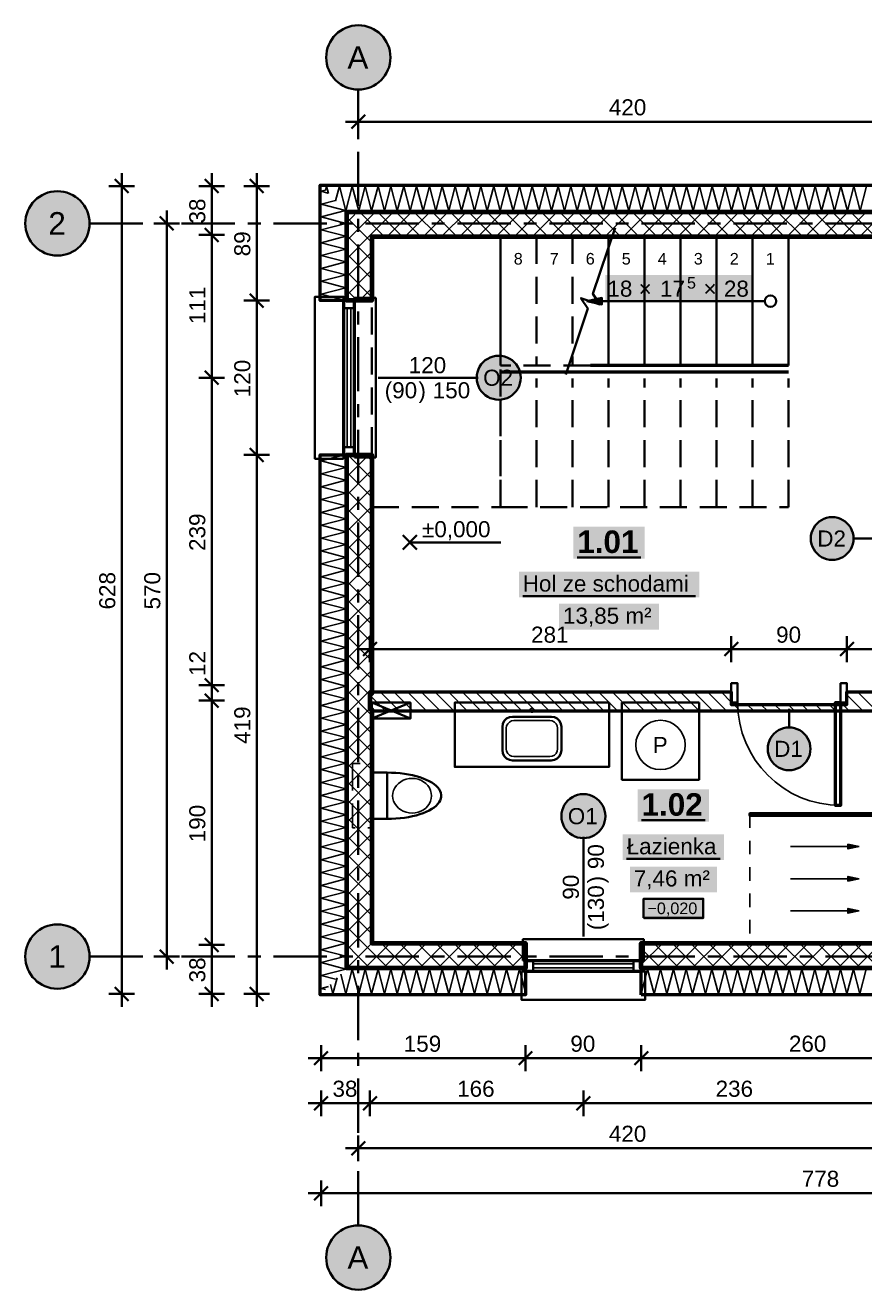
# Model space of a CAD drawing. Header units: metres. Extents: x -2.6 to 8.2, y -2.7 to 7.6.
# Drawn here: x -2.59 to 3.94, y -2.59 to 7.24 of the extents above; entities that cross this region are included whole.
import ezdxf

# ---------------------------------------------------------------- set-up
doc = ezdxf.new("R2010")
doc.units = ezdxf.units.M
for name, pattern in [('KRESKOWA', [5.25, 4.2, -1.05]), ('KRESKOWA_DROBNA', [3.15, 2.1, -1.05]), ('PUNKTOWA', [10.5, 8.4, -1.05, 0, -1.05])]:
    doc.linetypes.add(name, pattern=pattern)
for name, color, linetype, lineweight in [('A-DRZWI', 3, 'Continuous', 35), ('A-KRESKOWANIE', 8, 'Continuous', 18), ('A-MASKA', 7, 'Continuous', 18), ('A-OKNA', 3, 'Continuous', 35), ('A-OPISY', 2, 'Continuous', 25), ('A-OSIE', 1, 'PUNKTOWA', 25), ('A-POMIESZCZENIA', 2, 'Continuous', 25), ('A-RZEDNE', 1, 'Continuous', 25), ('A-SANITARNE', 6, 'Continuous', 25), ('A-SCHODY', 6, 'Continuous', 25), ('A-SCIANY-DZIAL', 7, 'Continuous', 35), ('A-SCIANY-IZOL', 4, 'Continuous', 35), ('A-SCIANY-KONSTR', 7, 'Continuous', 50), ('A-WIDOK', 7, 'Continuous', 25), ('A-WYMIARY', 1, 'Continuous', 25)]:
    doc.layers.add(name, color=color, linetype=linetype, lineweight=lineweight)
doc.styles.add('PL_ARIAL', font='arial.ttf')
doc.styles.add('PL_ARIAL_B', font='arialbd.ttf')

msp = doc.modelspace()

# ---------------------------------------------------------------- hatches: boundary and pattern name
at = {"layer": 'A-MASKA', "true_color": 0xffffff}
msp.add_hatch(color=7, dxfattribs=at).paths.add_polyline_path([(1.9219, 5.0875), (3.0601, 5.0875), (3.0601, 5.2975), (1.9219, 5.2975)])
at = {"layer": 'A-OPISY', "true_color": 0xffffff}
for points in [[(1.2629, 4.5), (1.2614, 4.5223), (1.257, 4.5443), (1.2498, 4.5655), (1.2399, 4.5856), (1.2275, 4.6042), (1.2127, 4.621), (1.1959, 4.6358), (1.1773, 4.6482), (1.1572, 4.6582), (1.136, 4.6653), (1.114, 4.6697), (1.0917, 4.6712), (1.0693, 4.6697), (1.0474, 4.6653), (1.0262, 4.6582), (1.0061, 4.6482), (0.9875, 4.6358), (0.9706, 4.621), (0.9559, 4.6042), (0.9434, 4.5856), (0.9335, 4.5655), (0.9263, 4.5443), (0.922, 4.5223), (0.9205, 4.5), (0.922, 4.4777), (0.9263, 4.4557), (0.9335, 4.4345), (0.9434, 4.4144), (0.9559, 4.3958), (0.9706, 4.379), (0.9875, 4.3642), (1.0061, 4.3518), (1.0262, 4.3418), (1.0474, 4.3347), (1.0693, 4.3303), (1.0917, 4.3288), (1.114, 4.3303), (1.136, 4.3347), (1.1572, 4.3418), (1.1773, 4.3518), (1.1959, 4.3642), (1.2127, 4.379), (1.2275, 4.3958), (1.2399, 4.4144), (1.2498, 4.4345), (1.257, 4.4557), (1.2614, 4.4777)], [(3.8511, 3.25), (3.8497, 3.2717), (3.8455, 3.293), (3.8385, 3.3136), (3.8289, 3.3331), (3.8168, 3.3511), (3.8025, 3.3675), (3.7861, 3.3818), (3.7681, 3.3939), (3.7486, 3.4035), (3.728, 3.4105), (3.7067, 3.4147), (3.685, 3.4161), (3.6633, 3.4147), (3.642, 3.4105), (3.6214, 3.4035), (3.6019, 3.3939), (3.5839, 3.3818), (3.5675, 3.3675), (3.5532, 3.3511), (3.5411, 3.3331), (3.5315, 3.3136), (3.5245, 3.293), (3.5203, 3.2717), (3.5189, 3.25), (3.5203, 3.2283), (3.5245, 3.207), (3.5315, 3.1864), (3.5411, 3.1669), (3.5532, 3.1489), (3.5675, 3.1325), (3.5839, 3.1182), (3.6019, 3.1061), (3.6214, 3.0965), (3.642, 3.0895), (3.6633, 3.0853), (3.685, 3.0839), (3.7067, 3.0853), (3.728, 3.0895), (3.7486, 3.0965), (3.7681, 3.1061), (3.7861, 3.1182), (3.8025, 3.1325), (3.8168, 3.1489), (3.8289, 3.1669), (3.8385, 3.1864), (3.8455, 3.207), (3.8497, 3.2283)], [(3.5161, 1.615), (3.5147, 1.6367), (3.5105, 1.658), (3.5035, 1.6786), (3.4939, 1.6981), (3.4818, 1.7161), (3.4675, 1.7325), (3.4511, 1.7468), (3.4331, 1.7589), (3.4136, 1.7685), (3.393, 1.7755), (3.3717, 1.7797), (3.35, 1.7811), (3.3283, 1.7797), (3.307, 1.7755), (3.2864, 1.7685), (3.2669, 1.7589), (3.2489, 1.7468), (3.2325, 1.7325), (3.2182, 1.7161), (3.2061, 1.6981), (3.1965, 1.6786), (3.1895, 1.658), (3.1853, 1.6367), (3.1839, 1.615), (3.1853, 1.5933), (3.1895, 1.572), (3.1965, 1.5514), (3.2061, 1.5319), (3.2182, 1.5139), (3.2325, 1.4975), (3.2489, 1.4832), (3.2669, 1.4711), (3.2864, 1.4615), (3.307, 1.4545), (3.3283, 1.4503), (3.35, 1.4489), (3.3717, 1.4503), (3.393, 1.4545), (3.4136, 1.4615), (3.4331, 1.4711), (3.4511, 1.4832), (3.4675, 1.4975), (3.4818, 1.5139), (3.4939, 1.5319), (3.5035, 1.5514), (3.5105, 1.572), (3.5147, 1.5933)], [(1.9212, 1.0917), (1.9197, 1.114), (1.9153, 1.136), (1.9082, 1.1572), (1.8982, 1.1773), (1.8858, 1.1959), (1.871, 1.2127), (1.8542, 1.2275), (1.8356, 1.2399), (1.8155, 1.2498), (1.7943, 1.257), (1.7723, 1.2614), (1.75, 1.2629), (1.7277, 1.2614), (1.7057, 1.257), (1.6845, 1.2498), (1.6644, 1.2399), (1.6458, 1.2275), (1.629, 1.2127), (1.6142, 1.1959), (1.6018, 1.1773), (1.5918, 1.1572), (1.5847, 1.136), (1.5803, 1.114), (1.5788, 1.0917), (1.5803, 1.0693), (1.5847, 1.0474), (1.5918, 1.0262), (1.6018, 1.0061), (1.6142, 0.9875), (1.629, 0.9706), (1.6458, 0.9559), (1.6644, 0.9434), (1.6845, 0.9335), (1.7057, 0.9263), (1.7277, 0.922), (1.75, 0.9205), (1.7723, 0.922), (1.7943, 0.9263), (1.8155, 0.9335), (1.8356, 0.9434), (1.8542, 0.9559), (1.871, 0.9706), (1.8858, 0.9875), (1.8982, 1.0061), (1.9082, 1.0262), (1.9153, 1.0474), (1.9197, 1.0693)]]:
    msp.add_hatch(color=7, dxfattribs=at).paths.add_polyline_path(points)
at = {"layer": 'A-OSIE', "true_color": 0xffffff}
for points in [[(0.25, 6.99), (0.2479, 7.0226), (0.2415, 7.0547), (0.231, 7.0857), (0.2165, 7.115), (0.1983, 7.1422), (0.1768, 7.1668), (0.1522, 7.1883), (0.125, 7.2065), (0.0957, 7.221), (0.0647, 7.2315), (0.0326, 7.2379), (0, 7.24), (-0.0326, 7.2379), (-0.0647, 7.2315), (-0.0957, 7.221), (-0.125, 7.2065), (-0.1522, 7.1883), (-0.1768, 7.1668), (-0.1983, 7.1422), (-0.2165, 7.115), (-0.231, 7.0857), (-0.2415, 7.0547), (-0.2479, 7.0226), (-0.25, 6.99), (-0.2479, 6.9574), (-0.2415, 6.9253), (-0.231, 6.8943), (-0.2165, 6.865), (-0.1983, 6.8378), (-0.1768, 6.8132), (-0.1522, 6.7917), (-0.125, 6.7735), (-0.0957, 6.759), (-0.0647, 6.7485), (-0.0326, 6.7421), (0, 6.74), (0.0326, 6.7421), (0.0647, 6.7485), (0.0957, 6.759), (0.125, 6.7735), (0.1522, 6.7917), (0.1768, 6.8132), (0.1983, 6.8378), (0.2165, 6.865), (0.231, 6.8943), (0.2415, 6.9253), (0.2479, 6.9574)], [(-2.09, 5.7), (-2.0921, 5.7326), (-2.0985, 5.7647), (-2.109, 5.7957), (-2.1235, 5.825), (-2.1417, 5.8522), (-2.1632, 5.8768), (-2.1878, 5.8983), (-2.215, 5.9165), (-2.2443, 5.931), (-2.2753, 5.9415), (-2.3074, 5.9479), (-2.34, 5.95), (-2.3726, 5.9479), (-2.4047, 5.9415), (-2.4357, 5.931), (-2.465, 5.9165), (-2.4922, 5.8983), (-2.5168, 5.8768), (-2.5383, 5.8522), (-2.5565, 5.825), (-2.571, 5.7957), (-2.5815, 5.7647), (-2.5879, 5.7326), (-2.59, 5.7), (-2.5879, 5.6674), (-2.5815, 5.6353), (-2.571, 5.6043), (-2.5565, 5.575), (-2.5383, 5.5478), (-2.5168, 5.5232), (-2.4922, 5.5017), (-2.465, 5.4835), (-2.4357, 5.469), (-2.4047, 5.4585), (-2.3726, 5.4521), (-2.34, 5.45), (-2.3074, 5.4521), (-2.2753, 5.4585), (-2.2443, 5.469), (-2.215, 5.4835), (-2.1878, 5.5017), (-2.1632, 5.5232), (-2.1417, 5.5478), (-2.1235, 5.575), (-2.109, 5.6043), (-2.0985, 5.6353), (-2.0921, 5.6674)], [(-2.09, 0), (-2.0921, 0.0326), (-2.0985, 0.0647), (-2.109, 0.0957), (-2.1235, 0.125), (-2.1417, 0.1522), (-2.1632, 0.1768), (-2.1878, 0.1983), (-2.215, 0.2165), (-2.2443, 0.231), (-2.2753, 0.2415), (-2.3074, 0.2479), (-2.34, 0.25), (-2.3726, 0.2479), (-2.4047, 0.2415), (-2.4357, 0.231), (-2.465, 0.2165), (-2.4922, 0.1983), (-2.5168, 0.1768), (-2.5383, 0.1522), (-2.5565, 0.125), (-2.571, 0.0957), (-2.5815, 0.0647), (-2.5879, 0.0326), (-2.59, 0), (-2.5879, -0.0326), (-2.5815, -0.0647), (-2.571, -0.0957), (-2.5565, -0.125), (-2.5383, -0.1522), (-2.5168, -0.1768), (-2.4922, -0.1983), (-2.465, -0.2165), (-2.4357, -0.231), (-2.4047, -0.2415), (-2.3726, -0.2479), (-2.34, -0.25), (-2.3074, -0.2479), (-2.2753, -0.2415), (-2.2443, -0.231), (-2.215, -0.2165), (-2.1878, -0.1983), (-2.1632, -0.1768), (-2.1417, -0.1522), (-2.1235, -0.125), (-2.109, -0.0957), (-2.0985, -0.0647), (-2.0921, -0.0326)], [(0.25, -2.34), (0.2479, -2.3074), (0.2415, -2.2753), (0.231, -2.2443), (0.2165, -2.215), (0.1983, -2.1878), (0.1768, -2.1632), (0.1522, -2.1417), (0.125, -2.1235), (0.0957, -2.109), (0.0647, -2.0985), (0.0326, -2.0921), (0, -2.09), (-0.0326, -2.0921), (-0.0647, -2.0985), (-0.0957, -2.109), (-0.125, -2.1235), (-0.1522, -2.1417), (-0.1768, -2.1632), (-0.1983, -2.1878), (-0.2165, -2.215), (-0.231, -2.2443), (-0.2415, -2.2753), (-0.2479, -2.3074), (-0.25, -2.34), (-0.2479, -2.3726), (-0.2415, -2.4047), (-0.231, -2.4357), (-0.2165, -2.465), (-0.1983, -2.4922), (-0.1768, -2.5168), (-0.1522, -2.5383), (-0.125, -2.5565), (-0.0957, -2.571), (-0.0647, -2.5815), (-0.0326, -2.5879), (0, -2.59), (0.0326, -2.5879), (0.0647, -2.5815), (0.0957, -2.571), (0.125, -2.5565), (0.1522, -2.5383), (0.1768, -2.5168), (0.1983, -2.4922), (0.2165, -2.465), (0.231, -2.4357), (0.2415, -2.4047), (0.2479, -2.3726)]]:
    msp.add_hatch(color=7, dxfattribs=at).paths.add_polyline_path(points)
at = {"layer": 'A-POMIESZCZENIA', "true_color": 0xffffff}
for points in [[(1.6725, 3.0925), (2.2275, 3.0925), (2.2275, 3.3425), (1.6725, 3.3425)], [(1.2485, 2.7925), (2.6515, 2.7925), (2.6515, 2.9925), (1.2485, 2.9925)], [(1.5615, 2.5425), (2.3385, 2.5425), (2.3385, 2.7425), (1.5615, 2.7425)], [(2.1725, 1.05), (2.7275, 1.05), (2.7275, 1.3), (2.1725, 1.3)], [(2.0564, 0.75), (2.8436, 0.75), (2.8436, 0.95), (2.0564, 0.95)], [(2.112, 0.5), (2.788, 0.5), (2.788, 0.7), (2.112, 0.7)], [(2.2181, 0.285), (2.6819, 0.285), (2.6819, 0.45), (2.2181, 0.45)]]:
    msp.add_hatch(color=7, dxfattribs=at).paths.add_polyline_path(points)
at = {"layer": 'A-SANITARNE', "true_color": 0x000000}
for points in [[(3.895, 0.855), (3.807, 0.8363), (3.807, 0.8737)], [(3.895, 0.605), (3.807, 0.5863), (3.807, 0.6237)], [(3.895, 0.355), (3.807, 0.3363), (3.807, 0.3737)]]:
    msp.add_hatch(color=7, dxfattribs=at).paths.add_polyline_path(points)
at = {"layer": 'A-SCHODY', "true_color": 0x000000}
msp.add_hatch(color=7, dxfattribs=at).paths.add_polyline_path([(1.777, 5.095), (1.8944, 5.1199), (1.8944, 5.0701)])

# ---------------------------------------------------------------- linework, layer by layer
at = {"layer": 'A-DRZWI', "lineweight": 35, "ltscale": 0.05}
for points in [[(2.9, 1.975), (2.95, 1.975), (2.95, 2.125), (2.9, 2.125)], [(3.8, 1.975), (3.75, 1.975), (3.75, 2.125), (3.8, 2.125)]]:
    msp.add_lwpolyline(points, close=True, dxfattribs=at)
at = {"layer": 'A-DRZWI', "lineweight": 50, "ltscale": 0.05}
msp.add_lwpolyline([(3.75, 1.975), (3.75, 1.175), (3.71, 1.175), (3.71, 1.975)], close=True, dxfattribs=at)
at = {"layer": 'A-DRZWI', "lineweight": 25, "ltscale": 0.05}
msp.add_arc((3.75, 1.975), 0.8, -180, -90, dxfattribs=at)
at = {"layer": 'A-KRESKOWANIE', "lineweight": 25, "ltscale": 0.05}
for points in [[(-0.2361, 5.9361), (-0.2895, 5.95), (-0.2582, 5.9582)], [(-0.2558, 5.9558), (-0.247, 5.9895), (-0.232, 5.932)], [(-0.1764, 5.8764), (-0.147, 5.9895), (-0.097, 5.7975), (-0.047, 5.9895), (0.003, 5.7975), (0.053, 5.9895), (0.103, 5.7975), (0.153, 5.9895), (0.203, 5.7975), (0.253, 5.9895), (0.303, 5.7975), (0.353, 5.9895), (0.403, 5.7975), (0.453, 5.9895), (0.503, 5.7975), (0.553, 5.9895), (0.603, 5.7975), (0.653, 5.9895), (0.703, 5.7975), (0.753, 5.9895), (0.803, 5.7975), (0.853, 5.9895), (0.903, 5.7975), (0.953, 5.9895), (1.003, 5.7975), (1.053, 5.9895), (1.103, 5.7975), (1.153, 5.9895), (1.203, 5.7975), (1.253, 5.9895), (1.303, 5.7975), (1.353, 5.9895), (1.403, 5.7975), (1.453, 5.9895), (1.503, 5.7975), (1.553, 5.9895), (1.603, 5.7975), (1.653, 5.9895), (1.703, 5.7975), (1.753, 5.9895), (1.803, 5.7975), (1.853, 5.9895), (1.903, 5.7975), (1.953, 5.9895), (2.003, 5.7975), (2.053, 5.9895), (2.103, 5.7975), (2.153, 5.9895), (2.203, 5.7975), (2.253, 5.9895), (2.303, 5.7975), (2.353, 5.9895), (2.403, 5.7975), (2.453, 5.9895), (2.503, 5.7975), (2.553, 5.9895), (2.603, 5.7975), (2.653, 5.9895), (2.703, 5.7975), (2.753, 5.9895), (2.803, 5.7975), (2.853, 5.9895), (2.903, 5.7975), (2.953, 5.9895), (3.003, 5.7975), (3.053, 5.9895), (3.103, 5.7975), (3.153, 5.9895), (3.203, 5.7975), (3.253, 5.9895), (3.303, 5.7975), (3.353, 5.9895), (3.403, 5.7975), (3.453, 5.9895), (3.503, 5.7975), (3.553, 5.9895), (3.603, 5.7975), (3.653, 5.9895), (3.703, 5.7975), (3.753, 5.9895), (3.803, 5.7975), (3.853, 5.9895), (3.903, 5.7975), (3.953, 5.9895)], [(-0.1009, 5.8009), (-0.2895, 5.85), (-0.1788, 5.8788)], [(-0.0975, 5.1), (-0.2895, 5.15), (-0.0975, 5.2), (-0.2895, 5.25), (-0.0975, 5.3), (-0.2895, 5.35), (-0.0975, 5.4), (-0.2895, 5.45), (-0.0975, 5.5), (-0.2895, 5.55), (-0.0975, 5.6), (-0.2895, 5.65), (-0.0975, 5.7), (-0.2895, 5.75), (-0.0995, 5.7995)], [(-0.09, 5.7083), (-0.0491, 5.7491)], [(0.105, 5.5519), (-0.09, 5.7469)], [(-0.0491, 5.7491), (-0.0083, 5.79)], [(0.2033, 5.595), (0.0083, 5.79)], [(0.0216, 5.6784), (0.1331, 5.79)], [(0.0923, 5.6077), (0.2746, 5.79)], [(0.3447, 5.595), (0.1497, 5.79)], [(0.221, 5.595), (0.416, 5.79)], [(0.4861, 5.595), (0.2911, 5.79)], [(0.3624, 5.595), (0.5574, 5.79)], [(0.6275, 5.595), (0.4325, 5.79)], [(0.5038, 5.595), (0.6988, 5.79)], [(0.769, 5.595), (0.574, 5.79)], [(0.6453, 5.595), (0.8403, 5.79)], [(0.9104, 5.595), (0.7154, 5.79)], [(0.7867, 5.595), (0.9817, 5.79)], [(1.0518, 5.595), (0.8568, 5.79)], [(0.9281, 5.595), (1.1231, 5.79)], [(1.1932, 5.595), (0.9982, 5.79)], [(1.0695, 5.595), (1.2645, 5.79)], [(1.3346, 5.595), (1.1396, 5.79)], [(1.2109, 5.595), (1.4059, 5.79)], [(1.4761, 5.595), (1.2811, 5.79)], [(1.3524, 5.595), (1.5474, 5.79)], [(1.6175, 5.595), (1.4225, 5.79)], [(1.4938, 5.595), (1.6888, 5.79)], [(1.7589, 5.595), (1.5639, 5.79)], [(1.6352, 5.595), (1.8302, 5.79)], [(1.9003, 5.595), (1.7053, 5.79)], [(1.7766, 5.595), (1.9716, 5.79)], [(2.0418, 5.595), (1.8468, 5.79)], [(1.918, 5.595), (2.113, 5.79)], [(2.1832, 5.595), (1.9882, 5.79)], [(2.0595, 5.595), (2.2545, 5.79)], [(2.3246, 5.595), (2.1296, 5.79)], [(2.2009, 5.595), (2.3959, 5.79)], [(2.466, 5.595), (2.271, 5.79)], [(2.3423, 5.595), (2.5373, 5.79)], [(2.6074, 5.595), (2.4124, 5.79)], [(2.4837, 5.595), (2.6787, 5.79)], [(2.7489, 5.595), (2.5539, 5.79)], [(2.6252, 5.595), (2.8202, 5.79)], [(2.8903, 5.595), (2.6953, 5.79)], [(2.7666, 5.595), (2.9616, 5.79)], [(3.0317, 5.595), (2.8367, 5.79)], [(2.908, 5.595), (3.103, 5.79)], [(3.1731, 5.595), (2.9781, 5.79)], [(3.0494, 5.595), (3.2444, 5.79)], [(3.3145, 5.595), (3.1195, 5.79)], [(3.1908, 5.595), (3.3858, 5.79)], [(3.456, 5.595), (3.261, 5.79)], [(3.3323, 5.595), (3.5273, 5.79)], [(3.5974, 5.595), (3.4024, 5.79)], [(3.4737, 5.595), (3.6687, 5.79)], [(3.7388, 5.595), (3.5438, 5.79)], [(3.6151, 5.595), (3.8101, 5.79)], [(3.8802, 5.595), (3.6852, 5.79)], [(3.7565, 5.595), (3.9515, 5.79)], [(4.0217, 5.595), (3.8267, 5.79)], [(3.8979, 5.595), (4.0929, 5.79)], [(-0.09, 5.5669), (0.0216, 5.6784)], [(-0.09, 5.4254), (0.0923, 5.6077)], [(0.105, 5.4104), (-0.09, 5.6054)], [(-0.09, 5.284), (0.105, 5.479)], [(0.105, 5.269), (-0.09, 5.464)], [(-0.09, 5.1426), (0.105, 5.3376)], [(0.105, 5.1276), (-0.09, 5.3226)], [(-0.0088, 5.1), (-0.09, 5.1812)], [(0.0088, 5.1), (0.105, 5.1962)], [(-0.1764, -0.1764), (-0.2895, -0.147), (-0.0975, -0.097), (-0.2895, -0.047), (-0.0975, 0.003), (-0.2895, 0.053), (-0.0975, 0.103), (-0.2895, 0.153), (-0.0975, 0.203), (-0.2895, 0.253), (-0.0975, 0.303), (-0.2895, 0.353), (-0.0975, 0.403), (-0.2895, 0.453), (-0.0975, 0.503), (-0.2895, 0.553), (-0.0975, 0.603), (-0.2895, 0.653), (-0.0975, 0.703), (-0.2895, 0.753), (-0.0975, 0.803), (-0.2895, 0.853), (-0.0975, 0.903), (-0.2895, 0.953), (-0.0975, 1.003), (-0.2895, 1.053), (-0.0975, 1.103), (-0.2895, 1.153), (-0.0975, 1.203), (-0.2895, 1.253), (-0.0975, 1.303), (-0.2895, 1.353), (-0.0975, 1.403), (-0.2895, 1.453), (-0.0975, 1.503), (-0.2895, 1.553), (-0.0975, 1.603), (-0.2895, 1.653), (-0.0975, 1.703), (-0.2895, 1.753), (-0.0975, 1.803), (-0.2895, 1.853), (-0.0975, 1.903), (-0.2895, 1.953), (-0.0975, 2.003), (-0.2895, 2.053), (-0.0975, 2.103), (-0.2895, 2.153), (-0.0975, 2.203), (-0.2895, 2.253), (-0.0975, 2.303), (-0.2895, 2.353), (-0.0975, 2.403), (-0.2895, 2.453), (-0.0975, 2.503), (-0.2895, 2.553), (-0.0975, 2.603), (-0.2895, 2.653), (-0.0975, 2.703), (-0.2895, 2.753), (-0.0975, 2.803), (-0.2895, 2.853), (-0.0975, 2.903), (-0.2895, 2.953), (-0.0975, 3.003), (-0.2895, 3.053), (-0.0975, 3.103), (-0.2895, 3.153), (-0.0975, 3.203), (-0.2895, 3.253), (-0.0975, 3.303), (-0.2895, 3.353), (-0.0975, 3.403), (-0.2895, 3.453), (-0.0975, 3.503), (-0.2895, 3.553), (-0.0975, 3.603), (-0.2895, 3.653), (-0.0975, 3.703), (-0.2895, 3.753), (-0.0975, 3.803), (-0.2895, 3.853), (-0.109, 3.9)], [(-0.09, 3.7284), (0.0816, 3.9)], [(-0.09, 3.8698), (-0.0598, 3.9)], [(0.105, 3.7134), (-0.0816, 3.9)], [(0.105, 3.8548), (0.0598, 3.9)], [(-0.09, 3.587), (0.105, 3.782)], [(0.105, 3.572), (-0.09, 3.767)], [(-0.09, 3.4455), (0.105, 3.6405)], [(0.105, 3.4305), (-0.09, 3.6255)], [(-0.09, 3.3041), (0.105, 3.4991)], [(0.105, 3.2891), (-0.09, 3.4841)], [(-0.09, 3.1627), (0.105, 3.3577)], [(0.105, 3.1477), (-0.09, 3.3427)], [(-0.09, 3.0213), (0.105, 3.2163)], [(0.105, 3.0063), (-0.09, 3.2013)], [(-0.09, 2.8798), (0.105, 3.0748)], [(0.105, 2.8648), (-0.09, 3.0598)], [(-0.09, 2.7384), (0.105, 2.9334)], [(0.105, 2.7234), (-0.09, 2.9184)], [(-0.09, 2.597), (0.105, 2.792)], [(0.105, 2.582), (-0.09, 2.777)], [(-0.09, 2.4556), (0.105, 2.6506)], [(0.105, 2.4406), (-0.09, 2.6356)], [(-0.09, 2.3142), (0.105, 2.5092)], [(0.105, 2.2992), (-0.09, 2.4942)], [(-0.09, 2.1727), (0.105, 2.3677)], [(0.105, 2.1577), (-0.09, 2.3527)], [(-0.09, 2.0313), (0.105, 2.2263)], [(0.09, 2.0313), (-0.09, 2.2113)], [(-0.09, 1.8899), (0.105, 2.0849)], [(0.105, 1.8749), (-0.09, 2.0699)], [(0.2138, 1.9075), (0.09, 2.0313)], [(0.3199, 1.9075), (0.1699, 2.0575)], [(0.426, 1.9075), (0.276, 2.0575)], [(0.532, 1.9075), (0.382, 2.0575)], [(0.6381, 1.9075), (0.4881, 2.0575)], [(0.7442, 1.9075), (0.5942, 2.0575)], [(0.8502, 1.9075), (0.7002, 2.0575)], [(0.9563, 1.9075), (0.8063, 2.0575)], [(1.0623, 1.9075), (0.9123, 2.0575)], [(1.1684, 1.9075), (1.0184, 2.0575)], [(1.2745, 1.9075), (1.1245, 2.0575)], [(1.3805, 1.9075), (1.2305, 2.0575)], [(1.4866, 1.9075), (1.3366, 2.0575)], [(1.5927, 1.9075), (1.4427, 2.0575)], [(1.6987, 1.9075), (1.5487, 2.0575)], [(1.8048, 1.9075), (1.6548, 2.0575)], [(1.9109, 1.9075), (1.7609, 2.0575)], [(2.0169, 1.9075), (1.8669, 2.0575)], [(2.123, 1.9075), (1.973, 2.0575)], [(2.2291, 1.9075), (2.0791, 2.0575)], [(2.3351, 1.9075), (2.1851, 2.0575)], [(2.4412, 1.9075), (2.2912, 2.0575)], [(2.5473, 1.9075), (2.3973, 2.0575)], [(2.6533, 1.9075), (2.5033, 2.0575)], [(2.7594, 1.9075), (2.6094, 2.0575)], [(2.8655, 1.9075), (2.7155, 2.0575)], [(2.9, 1.979), (2.8215, 2.0575)], [(3.9261, 1.9075), (3.8, 2.0336)], [(4.0322, 1.9075), (3.8822, 2.0575)], [(-0.09, 1.7485), (0.09, 1.9285)], [(0.105, 1.7335), (-0.09, 1.9285)], [(0.0928, 1.9225), (0.09, 1.9253)], [(0.1078, 1.9075), (0.105, 1.9103)], [(2.9715, 1.9075), (2.919, 1.96)], [(3.0776, 1.9075), (3.0251, 1.96)], [(3.1837, 1.9075), (3.1312, 1.96)], [(3.2897, 1.9075), (3.2372, 1.96)], [(3.3958, 1.9075), (3.3433, 1.96)], [(3.5019, 1.9075), (3.4494, 1.96)], [(3.6079, 1.9075), (3.5554, 1.96)], [(3.714, 1.9075), (3.6615, 1.96)], [(3.8201, 1.9075), (3.7676, 1.96)], [(-0.09, 1.6071), (0.105, 1.8021)], [(0.105, 1.5921), (-0.09, 1.7871)], [(-0.09, 1.4656), (0.105, 1.6606)], [(0.105, 1.4506), (-0.09, 1.6456)], [(-0.09, 1.3242), (0.105, 1.5192)], [(0.105, 1.3092), (-0.09, 1.5042)], [(-0.09, 1.1828), (0.105, 1.3778)], [(0.105, 1.1678), (-0.09, 1.3628)], [(-0.09, 1.0414), (0.105, 1.2364)], [(0.105, 1.0264), (-0.09, 1.2214)], [(-0.09, 0.8999), (0.105, 1.0949)], [(0.105, 0.8849), (-0.09, 1.0799)], [(-0.09, 0.7585), (0.105, 0.9535)], [(0.105, 0.7435), (-0.09, 0.9385)], [(-0.09, 0.6171), (0.105, 0.8121)], [(0.105, 0.6021), (-0.09, 0.7971)], [(-0.09, 0.4757), (0.105, 0.6707)], [(0.105, 0.4607), (-0.09, 0.6557)], [(-0.09, 0.3343), (0.105, 0.5293)], [(0.105, 0.3193), (-0.09, 0.5143)], [(-0.09, 0.1928), (0.105, 0.3878)], [(0.105, 0.1778), (-0.09, 0.3728)], [(-0.09, 0.0514), (0.105, 0.2464)], [(0.0707, 0.0707), (-0.09, 0.2314)], [(-0.09, -0.09), (0.105, 0.105)], [(0.0514, -0.09), (0.2464, 0.105)], [(0.3728, -0.09), (0.1778, 0.105)], [(0.1928, -0.09), (0.3878, 0.105)], [(0.5143, -0.09), (0.3193, 0.105)], [(0.3343, -0.09), (0.5293, 0.105)], [(0.6557, -0.09), (0.4607, 0.105)], [(0.4757, -0.09), (0.6707, 0.105)], [(0.7971, -0.09), (0.6021, 0.105)], [(0.6171, -0.09), (0.8121, 0.105)], [(0.9385, -0.09), (0.7435, 0.105)], [(0.7585, -0.09), (0.9535, 0.105)], [(1.0799, -0.09), (0.8849, 0.105)], [(0.8999, -0.09), (1.0949, 0.105)], [(1.2214, -0.09), (1.0264, 0.105)], [(1.0414, -0.09), (1.2364, 0.105)], [(1.3, -0.0272), (1.1678, 0.105)], [(2.2, -0.0627), (2.3677, 0.105)], [(2.2, 0.0787), (2.2263, 0.105)], [(2.4942, -0.09), (2.2992, 0.105)], [(2.3142, -0.09), (2.5092, 0.105)], [(2.6356, -0.09), (2.4406, 0.105)], [(2.4556, -0.09), (2.6506, 0.105)], [(2.777, -0.09), (2.582, 0.105)], [(2.597, -0.09), (2.792, 0.105)], [(2.9184, -0.09), (2.7234, 0.105)], [(2.7384, -0.09), (2.9334, 0.105)], [(3.0598, -0.09), (2.8648, 0.105)], [(2.8798, -0.09), (3.0748, 0.105)], [(3.2013, -0.09), (3.0063, 0.105)], [(3.0213, -0.09), (3.2163, 0.105)], [(3.3427, -0.09), (3.1477, 0.105)], [(3.1627, -0.09), (3.3577, 0.105)], [(3.4841, -0.09), (3.2891, 0.105)], [(3.3041, -0.09), (3.4991, 0.105)], [(3.6255, -0.09), (3.4305, 0.105)], [(3.4455, -0.09), (3.6405, 0.105)], [(3.767, -0.09), (3.572, 0.105)], [(3.587, -0.09), (3.782, 0.105)], [(3.9084, -0.09), (3.7134, 0.105)], [(3.7284, -0.09), (3.9234, 0.105)], [(4.0498, -0.09), (3.8548, 0.105)], [(3.8698, -0.09), (4.0648, 0.105)], [(0, 0), (-0.09, 0.09)], [(0.09, -0.09), (0, 0)], [(0.2314, -0.09), (0.0707, 0.0707)], [(1.1828, -0.09), (1.3, 0.0272)], [(2.3527, -0.09), (2.2, 0.0627)], [(-0.1368, -0.1368), (-0.097, -0.2895), (-0.047, -0.0975), (0.003, -0.2895), (0.053, -0.0975), (0.103, -0.2895), (0.153, -0.0975), (0.203, -0.2895), (0.253, -0.0975), (0.303, -0.2895), (0.353, -0.0975), (0.403, -0.2895), (0.453, -0.0975), (0.503, -0.2895), (0.553, -0.0975), (0.603, -0.2895), (0.653, -0.0975), (0.703, -0.2895), (0.753, -0.0975), (0.803, -0.2895), (0.853, -0.0975), (0.903, -0.2895), (0.953, -0.0975), (1.003, -0.2895), (1.053, -0.0975), (1.103, -0.2895), (1.153, -0.0975), (1.203, -0.2895), (1.253, -0.0975), (1.3, -0.278)], [(-0.0707, -0.0707), (-0.09, -0.0514)], [(-0.0514, -0.09), (-0.0707, -0.0707)], [(2.2113, -0.09), (2.2, -0.0787)], [(2.2, -0.2895), (2.25, -0.0975), (2.3, -0.2895), (2.35, -0.0975), (2.4, -0.2895), (2.45, -0.0975), (2.5, -0.2895), (2.55, -0.0975), (2.6, -0.2895), (2.65, -0.0975), (2.7, -0.2895), (2.75, -0.0975), (2.8, -0.2895), (2.85, -0.0975), (2.9, -0.2895), (2.95, -0.0975), (3, -0.2895), (3.05, -0.0975), (3.1, -0.2895), (3.15, -0.0975), (3.2, -0.2895), (3.25, -0.0975), (3.3, -0.2895), (3.35, -0.0975), (3.4, -0.2895), (3.45, -0.0975), (3.5, -0.2895), (3.55, -0.0975), (3.6, -0.2895), (3.65, -0.0975), (3.7, -0.2895), (3.75, -0.0975), (3.8, -0.2895), (3.85, -0.0975), (3.9, -0.2895), (3.95, -0.0975)], [(-0.2161, -0.2161), (-0.197, -0.2895), (-0.1644, -0.1644)], [(-0.2558, -0.2558), (-0.2895, -0.247), (-0.232, -0.232)]]:
    msp.add_lwpolyline(points, dxfattribs=at)
at = {"layer": 'A-OKNA', "lineweight": 35, "ltscale": 0.05}
for points in [[(-0.115, 3.87), (-0.115, 5.13), (-0.337, 5.13), (-0.337, 3.87)], [(-0.03, 3.88), (-0.03, 5.12), (0.135, 5.12), (0.135, 3.88)], [(1.28, -0.03), (2.22, -0.03), (2.22, 0.135), (1.28, 0.135)], [(1.27, -0.115), (2.23, -0.115), (2.23, -0.337), (1.27, -0.337)]]:
    msp.add_lwpolyline(points, close=True, dxfattribs=at)
at = {"layer": 'A-OKNA', "lineweight": 50, "ltscale": 0.05}
for points in [[(-0.03, 3.9), (-0.03, 5.1), (-0.115, 5.1), (-0.115, 3.9)], [(1.3, -0.03), (2.2, -0.03), (2.2, -0.115), (1.3, -0.115)]]:
    msp.add_lwpolyline(points, close=True, dxfattribs=at)
at = {"layer": 'A-OKNA', "lineweight": 35, "ltscale": 0.05}
for points in [[(-0.03, 5.04), (-0.115, 5.04)], [(-0.03, 3.96), (-0.115, 3.96)], [(1.36, -0.03), (1.36, -0.115)], [(2.14, -0.03), (2.14, -0.115)]]:
    msp.add_lwpolyline(points, dxfattribs=at)
at = {"layer": 'A-OKNA', "lineweight": 25, "ltscale": 0.05}
for points in [[(-0.0878, 3.96), (-0.0878, 5.04)], [(-0.0572, 3.96), (-0.0572, 5.04)], [(1.36, -0.0572), (2.14, -0.0572)], [(1.36, -0.0878), (2.14, -0.0878)]]:
    msp.add_lwpolyline(points, dxfattribs=at)
at = {"layer": 'A-OPISY', "lineweight": 35, "ltscale": 0.05}
for points in [[(1.2629, 4.5), (1.2614, 4.5223), (1.257, 4.5443), (1.2498, 4.5655), (1.2399, 4.5856), (1.2275, 4.6042), (1.2127, 4.621), (1.1959, 4.6358), (1.1773, 4.6482), (1.1572, 4.6582), (1.136, 4.6653), (1.114, 4.6697), (1.0917, 4.6712), (1.0693, 4.6697), (1.0474, 4.6653), (1.0262, 4.6582), (1.0061, 4.6482), (0.9875, 4.6358), (0.9706, 4.621), (0.9559, 4.6042), (0.9434, 4.5856), (0.9335, 4.5655), (0.9263, 4.5443), (0.922, 4.5223), (0.9205, 4.5), (0.922, 4.4777), (0.9263, 4.4557), (0.9335, 4.4345), (0.9434, 4.4144), (0.9559, 4.3958), (0.9706, 4.379), (0.9875, 4.3642), (1.0061, 4.3518), (1.0262, 4.3418), (1.0474, 4.3347), (1.0693, 4.3303), (1.0917, 4.3288), (1.114, 4.3303), (1.136, 4.3347), (1.1572, 4.3418), (1.1773, 4.3518), (1.1959, 4.3642), (1.2127, 4.379), (1.2275, 4.3958), (1.2399, 4.4144), (1.2498, 4.4345), (1.257, 4.4557), (1.2614, 4.4777)], [(3.8511, 3.25), (3.8497, 3.2717), (3.8455, 3.293), (3.8385, 3.3136), (3.8289, 3.3331), (3.8168, 3.3511), (3.8025, 3.3675), (3.7861, 3.3818), (3.7681, 3.3939), (3.7486, 3.4035), (3.728, 3.4105), (3.7067, 3.4147), (3.685, 3.4161), (3.6633, 3.4147), (3.642, 3.4105), (3.6214, 3.4035), (3.6019, 3.3939), (3.5839, 3.3818), (3.5675, 3.3675), (3.5532, 3.3511), (3.5411, 3.3331), (3.5315, 3.3136), (3.5245, 3.293), (3.5203, 3.2717), (3.5189, 3.25), (3.5203, 3.2283), (3.5245, 3.207), (3.5315, 3.1864), (3.5411, 3.1669), (3.5532, 3.1489), (3.5675, 3.1325), (3.5839, 3.1182), (3.6019, 3.1061), (3.6214, 3.0965), (3.642, 3.0895), (3.6633, 3.0853), (3.685, 3.0839), (3.7067, 3.0853), (3.728, 3.0895), (3.7486, 3.0965), (3.7681, 3.1061), (3.7861, 3.1182), (3.8025, 3.1325), (3.8168, 3.1489), (3.8289, 3.1669), (3.8385, 3.1864), (3.8455, 3.207), (3.8497, 3.2283)], [(3.5161, 1.615), (3.5147, 1.6367), (3.5105, 1.658), (3.5035, 1.6786), (3.4939, 1.6981), (3.4818, 1.7161), (3.4675, 1.7325), (3.4511, 1.7468), (3.4331, 1.7589), (3.4136, 1.7685), (3.393, 1.7755), (3.3717, 1.7797), (3.35, 1.7811), (3.3283, 1.7797), (3.307, 1.7755), (3.2864, 1.7685), (3.2669, 1.7589), (3.2489, 1.7468), (3.2325, 1.7325), (3.2182, 1.7161), (3.2061, 1.6981), (3.1965, 1.6786), (3.1895, 1.658), (3.1853, 1.6367), (3.1839, 1.615), (3.1853, 1.5933), (3.1895, 1.572), (3.1965, 1.5514), (3.2061, 1.5319), (3.2182, 1.5139), (3.2325, 1.4975), (3.2489, 1.4832), (3.2669, 1.4711), (3.2864, 1.4615), (3.307, 1.4545), (3.3283, 1.4503), (3.35, 1.4489), (3.3717, 1.4503), (3.393, 1.4545), (3.4136, 1.4615), (3.4331, 1.4711), (3.4511, 1.4832), (3.4675, 1.4975), (3.4818, 1.5139), (3.4939, 1.5319), (3.5035, 1.5514), (3.5105, 1.572), (3.5147, 1.5933)], [(1.9212, 1.0917), (1.9197, 1.114), (1.9153, 1.136), (1.9082, 1.1572), (1.8982, 1.1773), (1.8858, 1.1959), (1.871, 1.2127), (1.8542, 1.2275), (1.8356, 1.2399), (1.8155, 1.2498), (1.7943, 1.257), (1.7723, 1.2614), (1.75, 1.2629), (1.7277, 1.2614), (1.7057, 1.257), (1.6845, 1.2498), (1.6644, 1.2399), (1.6458, 1.2275), (1.629, 1.2127), (1.6142, 1.1959), (1.6018, 1.1773), (1.5918, 1.1572), (1.5847, 1.136), (1.5803, 1.114), (1.5788, 1.0917), (1.5803, 1.0693), (1.5847, 1.0474), (1.5918, 1.0262), (1.6018, 1.0061), (1.6142, 0.9875), (1.629, 0.9706), (1.6458, 0.9559), (1.6644, 0.9434), (1.6845, 0.9335), (1.7057, 0.9263), (1.7277, 0.922), (1.75, 0.9205), (1.7723, 0.922), (1.7943, 0.9263), (1.8155, 0.9335), (1.8356, 0.9434), (1.8542, 0.9559), (1.871, 0.9706), (1.8858, 0.9875), (1.8982, 1.0061), (1.9082, 1.0262), (1.9153, 1.0474), (1.9197, 1.0693)]]:
    msp.add_lwpolyline(points, close=True, dxfattribs=at)
at = {"layer": 'A-OSIE', "linetype": 'PUNKTOWA', "lineweight": 35, "ltscale": 0.050057, "flags": 128}
msp.add_lwpolyline([(0, -2.09), (0, 6.74)], dxfattribs=at)
at = {"layer": 'A-OSIE', "linetype": 'PUNKTOWA', "lineweight": 35, "ltscale": 0.049447, "flags": 128}
for points in [[(-2.09, 5.7), (8.19, 5.7)], [(-2.09, 0), (8.19, 0)]]:
    msp.add_lwpolyline(points, dxfattribs=at)
at = {"layer": 'A-OSIE', "linetype": 'Continuous', "lineweight": 35, "ltscale": 0.05}
for centre in [(0, 6.99), (-2.34, 5.7), (-2.34, 0), (0, -2.34)]:
    msp.add_circle(centre, 0.25, dxfattribs=at)
at = {"layer": 'A-POMIESZCZENIA', "lineweight": 35, "ltscale": 0.05}
for points in [[(1.7025, 3.1025), (2.1975, 3.1025)], [(1.2785, 2.8025), (2.6215, 2.8025)], [(2.2025, 1.06), (2.6975, 1.06)], [(2.0864, 0.76), (2.8136, 0.76)]]:
    msp.add_lwpolyline(points, dxfattribs=at)
msp.add_lwpolyline([(2.2181, 0.3), (2.6819, 0.3), (2.6819, 0.45), (2.2181, 0.45)], close=True, dxfattribs=at)
at = {"layer": 'A-RZEDNE', "lineweight": 35, "ltscale": 0.05}
for points in [[(0.345, 3.165), (0.455, 3.275)], [(0.345, 3.275), (0.455, 3.165)], [(0.4, 3.22), (1.1094, 3.22)]]:
    msp.add_lwpolyline(points, dxfattribs=at)
at = {"layer": 'A-SANITARNE', "lineweight": 35, "ltscale": 0.05}
for points in [[(1.95, 1.975), (0.75, 1.975), (0.75, 1.475), (1.95, 1.475)], [(2.65, 1.975), (2.05, 1.975), (2.05, 1.375), (2.65, 1.375)], [(1.2, 1.865), (1.1753, 1.8611), (1.153, 1.8497), (1.1353, 1.832), (1.1239, 1.8097), (1.12, 1.785), (1.12, 1.605), (1.1239, 1.5803), (1.1353, 1.558), (1.153, 1.5403), (1.1753, 1.5289), (1.2, 1.525), (1.5, 1.525), (1.5247, 1.5289), (1.547, 1.5403), (1.5647, 1.558), (1.5761, 1.5803), (1.58, 1.605), (1.58, 1.785), (1.5761, 1.8097), (1.5647, 1.832), (1.547, 1.8497), (1.5247, 1.8611), (1.5, 1.865)], [(0.105, 1.43), (0.105, 1.07), (0.225, 1.07), (0.225, 1.43)]]:
    msp.add_lwpolyline(points, close=True, dxfattribs=at)
at = {"layer": 'A-SANITARNE', "lineweight": 25, "ltscale": 0.05}
for points in [[(1.21, 1.835), (1.1915, 1.8321), (1.1747, 1.8235), (1.1615, 1.8103), (1.1529, 1.7935), (1.15, 1.775), (1.15, 1.615), (1.1529, 1.5965), (1.1615, 1.5797), (1.1747, 1.5665), (1.1915, 1.5579), (1.21, 1.555), (1.49, 1.555), (1.5085, 1.5579), (1.5253, 1.5665), (1.5385, 1.5797), (1.5471, 1.5965), (1.55, 1.615), (1.55, 1.775), (1.5471, 1.7935), (1.5385, 1.8103), (1.5253, 1.8235), (1.5085, 1.8321), (1.49, 1.835)], [(0.4182, 1.115), (0.4419, 1.1167), (0.4649, 1.1216), (0.4868, 1.1297), (0.5071, 1.1408), (0.5251, 1.1545), (0.5405, 1.1706), (0.5529, 1.1887), (0.562, 1.2083), (0.5675, 1.2289), (0.5694, 1.25), (0.5675, 1.2711), (0.562, 1.2917), (0.5529, 1.3113), (0.5405, 1.3294), (0.5251, 1.3455), (0.5071, 1.3592), (0.4868, 1.3703), (0.4649, 1.3784), (0.4419, 1.3833), (0.4182, 1.385), (0.3945, 1.3833), (0.3715, 1.3784), (0.3496, 1.3703), (0.3293, 1.3592), (0.3113, 1.3455), (0.2959, 1.3294), (0.2835, 1.3113), (0.2744, 1.2917), (0.2689, 1.2711), (0.267, 1.25), (0.2689, 1.2289), (0.2744, 1.2083), (0.2835, 1.1887), (0.2959, 1.1706), (0.3113, 1.1545), (0.3293, 1.1408), (0.3496, 1.1297), (0.3715, 1.1216), (0.3945, 1.1167)], [(3.895, 0.855), (3.807, 0.8363), (3.807, 0.8737)], [(3.895, 0.605), (3.807, 0.5863), (3.807, 0.6237)], [(3.895, 0.355), (3.807, 0.3363), (3.807, 0.3737)]]:
    msp.add_lwpolyline(points, close=True, dxfattribs=at)
at = {"layer": 'A-SANITARNE', "linetype": 'KRESKOWA', "lineweight": 25, "ltscale": 0.05, "flags": 128}
msp.add_lwpolyline([(-0.045, 1.5), (-0.045, 1), (0.105, 1), (0.105, 1.5)], close=True, dxfattribs=at)
at = {"layer": 'A-SANITARNE', "lineweight": 35, "ltscale": 0.05}
msp.add_lwpolyline([(0.225, 1.07), (0.2588, 1.0706), (0.2924, 1.0723), (0.3255, 1.0752), (0.358, 1.0793), (0.3896, 1.0844), (0.4202, 1.0906), (0.4495, 1.0979), (0.4773, 1.1061), (0.5035, 1.1153), (0.5279, 1.1253), (0.5503, 1.1362), (0.5707, 1.1477), (0.5887, 1.16), (0.6044, 1.1728), (0.6177, 1.1862), (0.6284, 1.1999), (0.6365, 1.214), (0.6419, 1.2283), (0.6447, 1.2428), (0.6447, 1.2572), (0.6419, 1.2717), (0.6365, 1.286), (0.6284, 1.3001), (0.6177, 1.3138), (0.6044, 1.3272), (0.5887, 1.34), (0.5707, 1.3523), (0.5503, 1.3638), (0.5279, 1.3747), (0.5035, 1.3847), (0.4773, 1.3939), (0.4495, 1.4021), (0.4202, 1.4094), (0.3896, 1.4156), (0.358, 1.4207), (0.3255, 1.4248), (0.2924, 1.4277), (0.2588, 1.4294), (0.225, 1.43)], dxfattribs=at)
at = {"layer": 'A-SANITARNE', "lineweight": 50, "ltscale": 0.05}
msp.add_lwpolyline([(4.095, 1.1), (4.095, 1.11), (3.045, 1.11), (3.045, 1.1)], close=True, dxfattribs=at)
at = {"layer": 'A-SANITARNE', "linetype": 'KRESKOWA_DROBNA', "lineweight": 25, "ltscale": 0.05, "flags": 128}
msp.add_lwpolyline([(4.095, 0.105), (4.095, 1.105), (3.045, 1.105), (3.045, 0.105)], close=True, dxfattribs=at)
at = {"layer": 'A-SANITARNE', "lineweight": 25, "ltscale": 0.05}
for points in [[(3.36, 0.855), (3.805, 0.855)], [(3.36, 0.605), (3.805, 0.605)], [(3.36, 0.355), (3.805, 0.355)]]:
    msp.add_lwpolyline(points, dxfattribs=at)
for centre, radius in [((1.35, 1.915), 0.015), ((2.35, 1.645), 0.192)]:
    msp.add_circle(centre, radius, dxfattribs=at)
at = {"layer": 'A-SCHODY', "lineweight": 35, "ltscale": 0.05}
for points in [[(1.9969, 5.6661), (1.8241, 5.1519), (1.8789, 5.0702), (1.7311, 5.1198), (1.7859, 5.0381), (1.6131, 4.5239)], [(1.945, 5.595), (1.945, 4.595)], [(2.225, 5.595), (2.225, 4.595)], [(2.505, 5.595), (2.505, 4.595)], [(2.785, 5.595), (2.785, 4.595)], [(3.065, 5.595), (3.065, 4.595)], [(3.345, 5.595), (3.345, 4.595)], [(3.16, 5.095), (1.877, 5.095)]]:
    msp.add_lwpolyline(points, dxfattribs=at)
at = {"layer": 'A-SCHODY', "linetype": 'KRESKOWA', "lineweight": 35, "ltscale": 0.05, "flags": 128}
msp.add_lwpolyline([(0.105, 3.495), (1.105, 3.495), (1.105, 5.595), (0.105, 5.595)], close=True, dxfattribs=at)
for points in [[(1.105, 5.595), (1.105, 4.595)], [(1.805, 5.595), (1.105, 5.595)], [(1.385, 5.595), (1.385, 4.595)], [(1.665, 5.595), (1.665, 4.595)], [(1.805, 4.595), (1.105, 4.595)], [(1.105, 3.495), (1.105, 4.495)], [(1.385, 3.495), (1.385, 4.495)], [(1.665, 3.495), (1.665, 4.495)], [(1.945, 3.495), (1.945, 4.495)], [(2.225, 3.495), (2.225, 4.495)], [(2.505, 3.495), (2.505, 4.495)], [(2.785, 3.495), (2.785, 4.495)], [(3.065, 3.495), (3.065, 4.495)], [(3.345, 3.495), (3.345, 4.495)], [(1.105, 3.495), (3.345, 3.495)]]:
    msp.add_lwpolyline(points, dxfattribs=at)
at = {"layer": 'A-SCHODY', "lineweight": 50, "ltscale": 0.05}
for points in [[(3.345, 5.595), (1.805, 5.595)], [(1.105, 4.545), (3.345, 4.545)], [(3.345, 4.595), (1.805, 4.595)]]:
    msp.add_lwpolyline(points, dxfattribs=at)
at = {"layer": 'A-SCHODY', "lineweight": 35, "ltscale": 0.05}
msp.add_lwpolyline([(1.777, 5.095), (1.8944, 5.1199), (1.8944, 5.0701)], close=True, dxfattribs=at)
msp.add_circle((3.205, 5.095), 0.045, dxfattribs=at)
at = {"layer": 'A-SCIANY-DZIAL', "lineweight": 50, "ltscale": 0.05}
msp.add_lwpolyline([(4.095, 1.9075), (0.105, 1.9075), (0.105, 1.9075), (0.105, 1.9075), (0.105, 1.9075), (0.105, 1.9225), (0.105, 1.9225), (0.105, 1.9225), (0.105, 1.9225), (0.105, 1.9225), (0.105, 1.9225), (0.105, 1.9225), (0.105, 1.9225), (0.105, 1.9225), (0.105, 1.9225), (0.105, 1.9225), (0.105, 1.9225), (0.105, 1.9225), (0.105, 1.9225), (0.105, 1.9225), (0.105, 1.9225), (0.105, 1.9225), (0.09, 1.9225), (0.09, 1.9225), (0.09, 1.9225), (0.09, 1.9225), (0.09, 1.9225), (0.09, 2.0425), (0.09, 2.0425), (0.09, 2.0425), (0.09, 2.0425), (0.09, 2.0425), (0.105, 2.0425), (0.105, 2.0425), (0.105, 2.0425), (0.105, 2.0425), (0.105, 2.0425), (0.105, 2.0425), (0.105, 2.0425), (0.105, 2.0425), (0.105, 2.0425), (0.105, 2.0425), (0.105, 2.0425), (0.105, 2.0425), (0.105, 2.0425), (0.105, 2.0425), (0.105, 2.0425), (0.105, 2.0425), (0.105, 2.0425), (0.105, 2.0575), (0.105, 2.0575), (0.105, 2.0575), (0.105, 2.0575), (0.105, 2.0575), (2.9, 2.0575), (2.9, 2.0575), (2.9, 2.0575), (2.9, 2.0575), (2.9, 2.0575), (2.9, 1.96), (2.9, 1.96), (2.9, 1.96), (2.9, 1.96), (2.9, 1.96), (2.9, 1.96), (2.9, 1.96), (2.9, 1.96), (2.9, 1.96), (2.9, 1.96), (2.9, 1.96), (2.9, 1.96), (2.9, 1.96), (2.9, 1.96), (2.9, 1.96), (2.9, 1.96), (2.9, 1.96), (3.8, 1.96), (3.8, 1.96), (3.8, 1.96), (3.8, 1.96), (3.8, 1.96), (3.8, 1.96), (3.8, 1.96), (3.8, 1.96), (3.8, 1.96), (3.8, 1.96), (3.8, 1.96), (3.8, 1.96), (3.8, 1.96), (3.8, 1.96), (3.8, 1.96), (3.8, 1.96), (3.8, 1.96), (3.8, 2.0575), (3.8, 2.0575), (3.8, 2.0575), (3.8, 2.0575), (3.8, 2.0575), (4.095, 2.0575)], dxfattribs=at)
at = {"layer": 'A-SCIANY-IZOL', "lineweight": 50, "ltscale": 0.05}
msp.add_lwpolyline([(7.29, 5.79), (-0.09, 5.79), (-0.09, 5.79), (-0.09, 5.79), (-0.09, 5.79), (-0.09, 5.79), (-0.09, 5.79), (-0.09, 5.79), (-0.09, 5.79), (-0.09, 5.79), (-0.09, 5.79), (-0.09, 5.79), (-0.09, 5.79), (-0.09, 5.79), (-0.09, 5.79), (-0.09, 5.79), (-0.09, 5.79), (-0.09, 5.79), (-0.09, 5.1), (-0.09, 5.1), (-0.09, 5.1), (-0.297, 5.1), (-0.297, 5.1), (-0.297, 5.1), (-0.297, 5.1), (-0.297, 5.997), (-0.297, 5.997), (-0.297, 5.997), (-0.297, 5.997), (-0.297, 5.997), (7.497, 5.997)], dxfattribs=at)
for points in [[(-0.297, -0.297), (-0.297, 3.9), (-0.297, 3.9), (-0.297, 3.9), (-0.297, 3.9), (-0.09, 3.9), (-0.09, 3.9), (-0.09, 3.9), (-0.09, 3.9), (-0.09, -0.09), (-0.09, -0.09), (-0.09, -0.09), (-0.09, -0.09), (-0.09, -0.09), (-0.09, -0.09), (-0.09, -0.09), (-0.09, -0.09), (-0.09, -0.09), (-0.09, -0.09), (-0.09, -0.09), (-0.09, -0.09), (-0.09, -0.09), (-0.09, -0.09), (-0.09, -0.09), (-0.09, -0.09), (-0.09, -0.09), (1.3, -0.09), (1.3, -0.09), (1.3, -0.09), (1.3, -0.09), (1.3, -0.297), (1.3, -0.297), (1.3, -0.297), (1.3, -0.297), (-0.297, -0.297), (-0.297, -0.297)], [(2.2, -0.297), (2.2, -0.297), (2.2, -0.297), (2.2, -0.09), (2.2, -0.09), (2.2, -0.09), (2.2, -0.09), (4.8, -0.09), (4.8, -0.09), (4.8, -0.09), (4.8, -0.297), (4.8, -0.297), (4.8, -0.297), (4.8, -0.297), (2.2, -0.297)]]:
    msp.add_lwpolyline(points, close=True, dxfattribs=at)
at = {"layer": 'A-SCIANY-KONSTR', "lineweight": 70, "ltscale": 0.05}
for points in [[(4.11, 5.595), (0.105, 5.595), (0.105, 5.595), (0.105, 5.595), (0.105, 5.595), (0.105, 5.595), (0.105, 5.595), (0.105, 5.595), (0.105, 5.595), (0.105, 5.595), (0.105, 5.595), (0.105, 5.595), (0.105, 5.595), (0.105, 5.595), (0.105, 5.595), (0.105, 5.595), (0.105, 5.595), (0.105, 5.595), (0.105, 5.1), (0.105, 5.1), (0.105, 5.1), (-0.09, 5.1), (-0.09, 5.1), (-0.09, 5.1), (-0.09, 5.79), (-0.09, 5.79), (-0.09, 5.79), (-0.09, 5.79), (7.29, 5.79)], [(4.8, -0.09), (2.2, -0.09), (2.2, -0.09), (2.2, -0.09), (2.2, -0.09), (2.2, 0.105), (2.2, 0.105), (2.2, 0.105), (2.2, 0.105), (2.2, 0.105), (4.11, 0.105)]]:
    msp.add_lwpolyline(points, dxfattribs=at)
msp.add_lwpolyline([(-0.09, -0.09), (-0.09, -0.09), (-0.09, -0.09), (-0.09, 3.9), (-0.09, 3.9), (-0.09, 3.9), (-0.09, 3.9), (0.105, 3.9), (0.105, 3.9), (0.105, 3.9), (0.105, 3.9), (0.105, 2.0425), (0.105, 2.0425), (0.105, 2.0425), (0.105, 2.0425), (0.09, 2.0425), (0.09, 2.0425), (0.09, 2.0425), (0.09, 2.0425), (0.09, 2.0425), (0.09, 2.0425), (0.09, 2.0425), (0.09, 2.0425), (0.09, 2.0425), (0.09, 2.0425), (0.09, 2.0425), (0.09, 2.0425), (0.09, 2.0425), (0.09, 2.0425), (0.09, 2.0425), (0.09, 2.0425), (0.09, 2.0425), (0.09, 1.9225), (0.09, 1.9225), (0.09, 1.9225), (0.09, 1.9225), (0.09, 1.9225), (0.09, 1.9225), (0.09, 1.9225), (0.09, 1.9225), (0.09, 1.9225), (0.09, 1.9225), (0.09, 1.9225), (0.09, 1.9225), (0.09, 1.9225), (0.09, 1.9225), (0.09, 1.9225), (0.09, 1.9225), (0.09, 1.9225), (0.105, 1.9225), (0.105, 1.9225), (0.105, 1.9225), (0.105, 1.9225), (0.105, 0.105), (0.105, 0.105), (0.105, 0.105), (0.105, 0.105), (0.105, 0.105), (0.105, 0.105), (0.105, 0.105), (0.105, 0.105), (0.105, 0.105), (0.105, 0.105), (0.105, 0.105), (0.105, 0.105), (0.105, 0.105), (0.105, 0.105), (0.105, 0.105), (0.105, 0.105), (0.105, 0.105), (1.3, 0.105), (1.3, 0.105), (1.3, 0.105), (1.3, 0.105), (1.3, -0.09), (1.3, -0.09), (1.3, -0.09), (1.3, -0.09), (-0.09, -0.09), (-0.09, -0.09)], close=True, dxfattribs=at)
at = {"layer": 'A-WIDOK', "lineweight": 35, "ltscale": 0.05}
msp.add_lwpolyline([(0.105, 1.85), (0.405, 1.85), (0.405, 1.975), (0.105, 1.975)], close=True, dxfattribs=at)
for points in [[(0.105, 1.85), (0.405, 1.975)], [(0.405, 1.85), (0.105, 1.975)]]:
    msp.add_lwpolyline(points, dxfattribs=at)
at = {"layer": 'A-WYMIARY', "lineweight": 35, "ltscale": 0.05}
for points in [[(0, 6.39), (0, 6.59)], [(-0.1, 6.49), (7.3, 6.49)], [(-0.053, 6.437), (0.053, 6.543)], [(-1.787, 5.937), (-1.893, 6.043)], [(-1.84, -0.39), (-1.84, 6.09)], [(-1.087, 5.937), (-1.193, 6.043)], [(-1.14, -0.39), (-1.14, 6.09)], [(-0.737, 5.937), (-0.843, 6.043)], [(-0.79, -0.39), (-0.79, 6.09)], [(-1.74, 5.99), (-1.94, 5.99)], [(-1.04, 5.99), (-1.24, 5.99)], [(-0.69, 5.99), (-0.89, 5.99)], [(-1.49, -0.1), (-1.49, 5.8)], [(-1.437, 5.647), (-1.543, 5.753)], [(-1.39, 5.7), (-1.59, 5.7)], [(-1.04, 5.61), (-1.24, 5.61)], [(-1.087, 5.557), (-1.193, 5.663)], [(-0.737, 5.047), (-0.843, 5.153)], [(-0.69, 5.1), (-0.89, 5.1)], [(-1.087, 4.447), (-1.193, 4.553)], [(-1.04, 4.5), (-1.24, 4.5)], [(0.155, 4.5), (0.9317, 4.5)], [(-0.737, 3.847), (-0.843, 3.953)], [(-0.69, 3.9), (-0.89, 3.9)], [(4.045, 3.25), (3.845, 3.25)], [(0.09, 2.29), (0.09, 2.49)], [(2.9, 2.29), (2.9, 2.49)], [(3.8, 2.29), (3.8, 2.49)], [(-0.01, 2.39), (4.21, 2.39)], [(0.037, 2.337), (0.143, 2.443)], [(2.847, 2.337), (2.953, 2.443)], [(3.747, 2.337), (3.853, 2.443)], [(-1.087, 2.057), (-1.193, 2.163)], [(-1.04, 2.11), (-1.24, 2.11)], [(-1.04, 1.99), (-1.24, 1.99)], [(-1.087, 1.937), (-1.193, 2.043)], [(3.35, 1.925), (3.35, 1.775)], [(1.75, 0.155), (1.75, 0.9317)], [(-1.087, 0.037), (-1.193, 0.143)], [(-1.39, 0), (-1.59, 0)], [(-1.437, -0.053), (-1.543, 0.053)], [(-1.04, 0.09), (-1.24, 0.09)], [(-1.74, -0.29), (-1.94, -0.29)], [(-1.787, -0.343), (-1.893, -0.237)], [(-1.04, -0.29), (-1.24, -0.29)], [(-1.087, -0.343), (-1.193, -0.237)], [(-0.69, -0.29), (-0.89, -0.29)], [(-0.737, -0.343), (-0.843, -0.237)], [(-0.343, -0.843), (-0.237, -0.737)], [(-0.29, -0.69), (-0.29, -0.89)], [(1.247, -0.843), (1.353, -0.737)], [(1.3, -0.69), (1.3, -0.89)], [(2.147, -0.843), (2.253, -0.737)], [(2.2, -0.69), (2.2, -0.89)], [(-0.39, -0.79), (7.59, -0.79)], [(-0.29, -1.04), (-0.29, -1.24)], [(0.09, -1.04), (0.09, -1.24)], [(1.75, -1.04), (1.75, -1.24)], [(-0.39, -1.14), (7.59, -1.14)], [(-0.343, -1.193), (-0.237, -1.087)], [(0.037, -1.193), (0.143, -1.087)], [(1.697, -1.193), (1.803, -1.087)], [(-0.053, -1.543), (0.053, -1.437)], [(0, -1.39), (0, -1.59)], [(-0.1, -1.49), (7.3, -1.49)], [(-0.29, -1.74), (-0.29, -1.94)], [(-0.39, -1.84), (7.59, -1.84)], [(-0.343, -1.893), (-0.237, -1.787)]]:
    msp.add_lwpolyline(points, dxfattribs=at)

# ---------------------------------------------------------------- texts
at = {"layer": 'A-OPISY', "style": 'PL_ARIAL'}
for s, p in [('O2', (0.9705, 4.4375)), ('D2', (3.5689, 3.1875)), ('D1', (3.2339, 1.5525)), ('O1', (1.6288, 1.0292))]:
    msp.add_text(s, height=0.125, dxfattribs=at).set_placement(p)
at = {"layer": 'A-OSIE', "style": 'PL_ARIAL'}
for s, p in [('A', (-0.0848, 6.9025)), ('2', (-2.4107, 5.6125)), ('1', (-2.4107, -0.0875)), ('A', (-0.0848, -2.4275))]:
    msp.add_text(s, height=0.175, dxfattribs=at).set_placement(p)
at = {"layer": 'A-POMIESZCZENIA'}
for s, height, style, p in [('1.01', 0.175, 'PL_ARIAL_B', (1.7025, 3.1375)), ('Hol ze schodami', 0.125, 'PL_ARIAL', (1.2785, 2.8375)), ('13,85 m²', 0.125, 'PL_ARIAL', (1.5915, 2.5875)), ('1.02', 0.175, 'PL_ARIAL_B', (2.2025, 1.095)), ('Łazienka', 0.125, 'PL_ARIAL', (2.0864, 0.795)), ('7,46 m²', 0.125, 'PL_ARIAL', (2.142, 0.545)), ('−0,020', 0.09, 'PL_ARIAL', (2.2481, 0.33))]:
    msp.add_text(s, height=height, dxfattribs=dict(at, style=style)).set_placement(p)
at = {"layer": 'A-RZEDNE', "style": 'PL_ARIAL'}
msp.add_text('±0,000', height=0.125, dxfattribs=at).set_placement((0.495, 3.26))
at = {"layer": 'A-SANITARNE', "style": 'PL_ARIAL'}
msp.add_text('P', height=0.125, dxfattribs=at).set_placement((2.2894, 1.5825))
at = {"layer": 'A-SCHODY', "style": 'PL_ARIAL'}
for s, height, p in [('8', 0.09, (1.2086, 5.38)), ('7', 0.09, (1.4886, 5.38)), ('6', 0.09, (1.7686, 5.38)), ('5', 0.09, (2.0486, 5.38)), ('4', 0.09, (2.3286, 5.38)), ('3', 0.09, (2.6086, 5.38)), ('2', 0.09, (2.8886, 5.38)), ('1', 0.09, (3.1686, 5.38)), ('18 × ', 0.125, (1.9369, 5.13)), ('17', 0.125, (2.3461, 5.13)), ('5', 0.09, (2.5557, 5.1925)), (' × ', 0.125, (2.6359, 5.13)), ('28', 0.125, (2.843, 5.13))]:
    msp.add_text(s, height=height, dxfattribs=at).set_placement(p)
at = {"layer": 'A-WYMIARY', "style": 'PL_ARIAL'}
for s, p in [('420', (1.9484, 6.54)), ('120', (0.3918, 4.535)), ('(90', (0.205, 4.34)), (') ', (0.4676, 4.34)), ('150', (0.5786, 4.34)), ('281', (1.3434, 2.44)), ('90', (3.249, 2.44)), ('159', (0.3534, -0.74)), ('90', (1.649, -0.74)), ('260', (3.3484, -0.74)), ('38', (-0.201, -1.09)), ('166', (0.7684, -1.09)), ('236', (2.7784, -1.09)), ('420', (1.9484, -1.44)), ('778', (3.4484, -1.79))]:
    msp.add_text(s, height=0.125, dxfattribs=at).set_placement(p)
for s, p in [('38', (-1.19, 5.699)), ('89', (-0.84, 5.444)), ('111', (-1.19, 4.9169)), ('120', (-0.84, 4.3484)), ('239', (-1.19, 3.1534)), ('628', (-1.89, 2.6984)), ('570', (-1.54, 2.6984)), ('12', (-1.19, 2.1815)), ('419', (-0.84, 1.6534)), ('190', (-1.19, 0.8884)), ('90', (1.91, 0.6796)), ('90', (1.715, 0.4423)), (') ', (1.91, 0.5686)), ('(130', (1.91, 0.205)), ('38', (-1.19, -0.201))]:
    msp.add_text(s, height=0.125, rotation=90, dxfattribs=at).set_placement(p)

doc.saveas('drawing.dxf')
